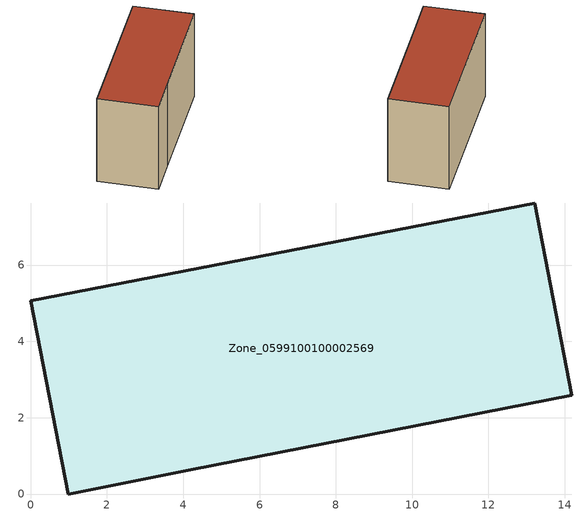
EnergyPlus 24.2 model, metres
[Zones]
Zone_0599100100002569
 floor ground (C_G): 0,5.07 13.21,7.63 14.19,2.58 4.2,0.64 0.99,0 z1.98
 wall outside (C_F): 13.21,7.63 0,5.07 0.99,0 4.2,0.64 14.19,2.58 13.21,7.63 z1.98:10.24
 roof outside (C_R): 14.19,2.58 13.21,7.63 0,5.07 0.99,0 4.2,0.64 z10.24
[BUILDING]
Pand.0599100100002569: North Axis=0; Terrain=City; Loads Convergence Tolerance Value=0.04; Temperature Convergence Tolerance Value=0.4; Solar Distribution=FullExterior; Maximum Number of Warmup Days=25; Minimum Number of Warmup Days=1
[Site:Location]
Rotterdam.The.Hague.AP_ZH_NLD Design_Conditions: Latitude=51.96; Longitude=4.45; Time Zone=1; Elevation=-4.5
[SITE:GROUNDTEMPERATURE:BUILDINGSURFACE]
18, 18, 18, 18, 18, 18, 18, 18, 18, 18, 18, 18
[MATERIAL] Thermal Absorptance=0.9; Solar Absorptance=0.7; Visible Absorptance=0.7
Name | Roughness | Thickness | Conductivity | Density | Specific Heat
G.TI.1946 | MediumSmooth | 0.15 | 1 | 540 | 1210
F.TI.1946 | Rough | 0.3 | 0.857143 | 1920 | 840
R.TI.1946 | MediumRough | 0.2 | 0.1 | 1500 | 1000
[CONSTRUCTION]
C_G: G.TI.1946
C_F: F.TI.1946
C_R: R.TI.1946
[ZONE]
Zone_0599100100002569: Type=1; Multiplier=1; Ceiling Height=Autocalculate; Volume=Autocalculate; Floor Area=autocalculate; Part of Total Floor Area=Yes
[ZONEINFILTRATION:DESIGNFLOWRATE]
Infil_Zone_0599100100002569: Zone or ZoneList or Space or SpaceList=Zone_0599100100002569; Schedule=AlwaysOn; Design Flow Rate Calculation Method=Flow/Area; Flow Rate per Floor Area=0.003; Constant Term Coefficient=1; Temperature Term Coefficient=0; Velocity Term Coefficient=0; Velocity Squared Term Coefficient=0
[HVACTEMPLATE:ZONE:IDEALLOADSAIRSYSTEM]
Zone_0599100100002569: Maximum Heating Supply Air Temperature=50; Minimum Cooling Supply Air Temperature=13; Maximum Heating Supply Air Humidity Ratio=0.0156; Minimum Cooling Supply Air Humidity Ratio=0.0077; Heating Limit=NoLimit; Cooling Limit=NoLimit; Dehumidification Control Type=ConstantSensibleHeatRatio; Cooling Sensible Heat Ratio=0.7; Dehumidification Setpoint=60; Humidification Control Type=None; Humidification Setpoint=30; Outdoor Air Method=None; Outdoor Air Flow Rate per Person=0.00944; Outdoor Air Flow Rate per Zone Floor Area=0; Outdoor Air Flow Rate per Zone=0; Demand Controlled Ventilation Type=None; Outdoor Air Economizer Type=NoEconomizer; Heat Recovery Type=None; Sensible Heat Recovery Effectiveness=0.7; Latent Heat Recovery Effectiveness=0.65
[ZONECONTROL:THERMOSTAT]
ThermostatControl_Zone_0599100100002569: Zone or ZoneList=Zone_0599100100002569; Control Type Schedule=DualSetpointControlType; Control 1=Thermostat_Zone_0599100100002569; Temperature Difference Between Cutout And Setpoint=0
[THERMOSTATSETPOINT:DUALSETPOINT]
Thermostat_Zone_0599100100002569: Heating Setpoint Temperature Schedule=HeatingSetpoint_Zone_0599100100002569; Cooling Setpoint Temperature Schedule=CoolingSetpoint_Zone_0599100100002569
[SCHEDULE:COMPACT]
HeatingSetpoint_Zone_0599100100002569: Through: 12/31, For: AllDays, Until: 24:00, 21
CoolingSetpoint_Zone_0599100100002569: Through: 12/31, For: AllDays, Until: 24:00, 24
DualSetpointControlType: Through: 12/31, For: AllDays, Until: 24:00, 4
AlwaysOn: Through: 12/31, For: AllDays, Until: 24:00, 1
